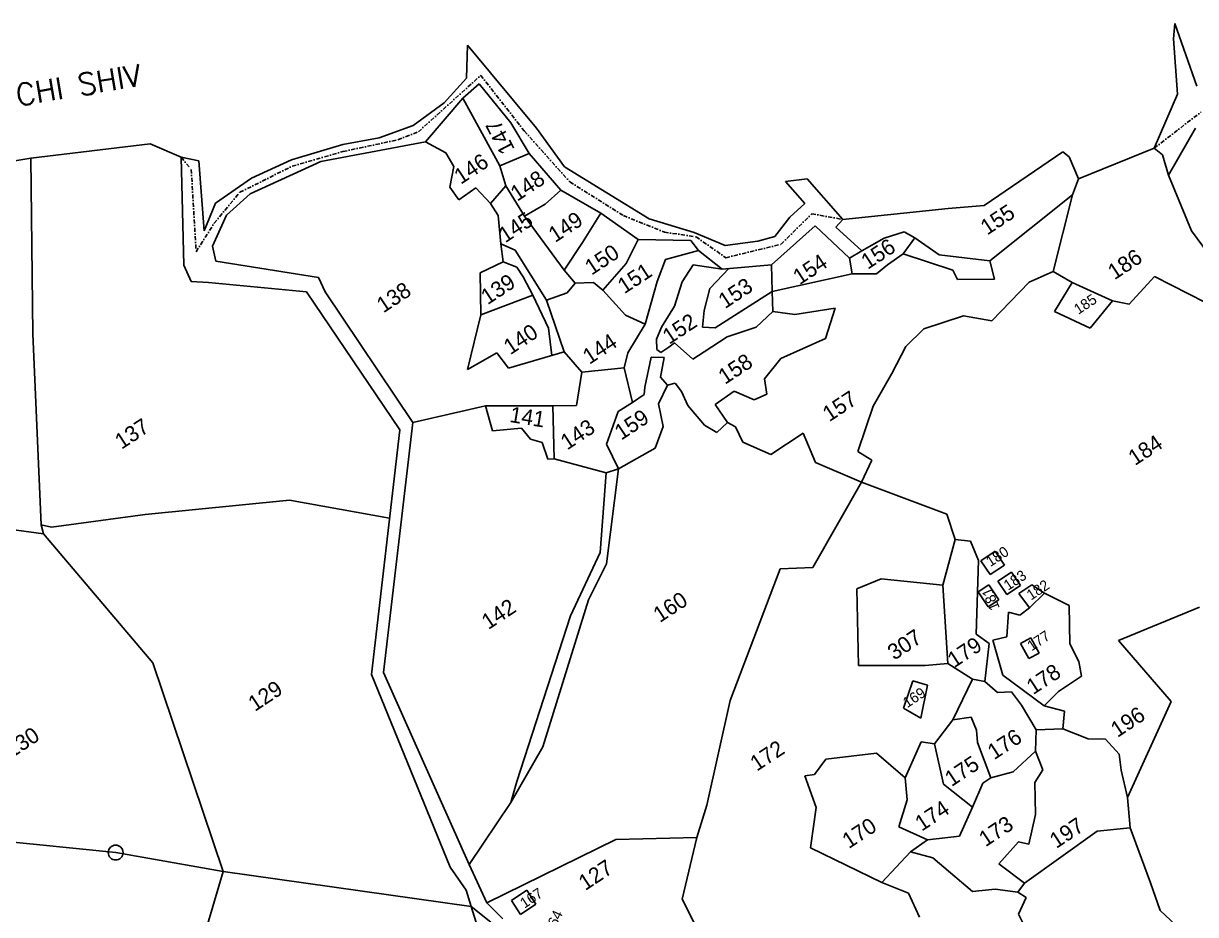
# Model space of a CAD drawing. Header units: metres. Extents: x 321058 to 325379, y 1822357 to 1826807.
# Drawn here: x 322385 to 323801, y 1825726 to 1826803 of the extents above; entities that cross this region are included whole.
import ezdxf
from ezdxf.enums import TextEntityAlignment as Align

# ---------------------------------------------------------------- set-up
doc = ezdxf.new("R2010")
doc.units = ezdxf.units.M
doc.linetypes.add('DASHDOT', pattern=[1, 0.5, -0.25, 0, -0.25])
for name, color, linetype in [('OFF', 1, 'Continuous'), ('OTHERS', 1, 'Continuous'), ('POLY_PARCEL', 6, 'Continuous'), ('POLY_WATER', 4, 'Continuous'), ('TEXT_MAPOUT', 7, 'Continuous'), ('TEXT_PARCEL', 7, 'Continuous'), ('V_BOUND_LINE', 7, 'Continuous'), ('V_BOUND_STREAM_LINE', 7, 'DASHDOT')]:
    doc.layers.add(name, color=color, linetype=linetype)
doc.styles.get("Standard").update_dxf_attribs({"font": 'simplex.shx'})
doc.styles.add('TEXT _PARCEL', font='', dxfattribs={"height": 0.25})
doc.styles.get('TEXT _PARCEL').set_extended_font_data('Kruti Dev 050')

msp = doc.modelspace()

# ---------------------------------------------------------------- linework, layer by layer
msp.add_circle((322496, 1825800.7), 8.99)
at = {"layer": 'OFF'}
for p, q in [((322920, 1826736.4), (322921.4, 1826776.4)), ((322575.3, 1826640.8), (322596.6, 1826636.7))]:
    msp.add_line(p, q, dxfattribs=at)
at = {"layer": 'OTHERS', "ltscale": 0.25}
for p, q in [((323103.5, 1826264.4), (323089.1, 1826149.6)), ((323089.1, 1826149.6), (323067.5, 1826106.2)), ((323067.5, 1826106.2), (323012.2, 1825928.6)), ((323012.2, 1825928.6), (322973.4, 1825861.3))]:
    msp.add_line(p, q, dxfattribs=at)
at = {"layer": 'POLY_PARCEL'}
for p, q in [((322915.7, 1826712.1), (322960.2, 1826630.4)), ((322895.1, 1826646.2), (322870.3, 1826659.4)), ((322904.8, 1826629.9), (322895.1, 1826646.2)), ((322960.2, 1826630.4), (322995.7, 1826645.6)), ((322393.3, 1826639.8), (322395.8, 1826427.4)), ((322899.7, 1826604.9), (322904.8, 1826629.9)), ((322960.2, 1826630.4), (322967.7, 1826606.5)), ((323652.2, 1826595.5), (323659.5, 1826614.9)), ((323796.1, 1826551.9), (323768.2, 1826619.2)), ((322910.8, 1826589.6), (322899.7, 1826604.9)), ((322931.2, 1826604.1), (322910.8, 1826589.6)), ((322948.9, 1826584.9), (322931.2, 1826604.1)), ((322948.9, 1826584.9), (322967.7, 1826606.5)), ((322967.7, 1826606.5), (322989.9, 1826569.7)), ((323015.2, 1826584.3), (323034.1, 1826601.2)), ((323652.2, 1826595.5), (323552.4, 1826515.8)), ((323628.9, 1826502.9), (323652.2, 1826595.5)), ((322958.4, 1826570.5), (322948.9, 1826584.9)), ((322989.9, 1826569.7), (323015.2, 1826584.3)), ((323060.3, 1826537.9), (323082.2, 1826573.4)), ((323082.2, 1826573.4), (323082.2, 1826573.4)), ((322961.3, 1826536.4), (322958.4, 1826570.5)), ((322989.9, 1826569.7), (323037.9, 1826504.6)), ((323424.9, 1826543), (323397.8, 1826527.7)), ((323448.8, 1826550.7), (323424.9, 1826543)), ((323447.8, 1826524.1), (323462, 1826543.4)), ((323462, 1826543.4), (323448.8, 1826550.7)), ((323462, 1826543.4), (323491.3, 1826522.8)), ((323816.6, 1826524.3), (323796.1, 1826551.9)), ((322978.9, 1826528.5), (322961.3, 1826536.4)), ((322961.3, 1826536.4), (322964.3, 1826514.5)), ((323037.9, 1826504.6), (323060.3, 1826537.9)), ((323113.1, 1826512.5), (323127.4, 1826541.4)), ((323016.7, 1826468), (322978.9, 1826528.5)), ((323150.6, 1826490.6), (323160.4, 1826517.4)), ((323160.4, 1826517.4), (323200.5, 1826528.1)), ((323385.9, 1826500), (323382.9, 1826519)), ((323428.7, 1826510.8), (323447.8, 1826524.1)), ((323507.8, 1826504.3), (323447.8, 1826524.1)), ((323491.3, 1826522.8), (323552.4, 1826515.8)), ((323552.4, 1826515.8), (323557.9, 1826493.5)), ((322964.3, 1826514.5), (322936.4, 1826501.1)), ((322936.4, 1826501.1), (322937.5, 1826450.5)), ((322981, 1826507.9), (322964.3, 1826514.5)), ((322988.6, 1826496.5), (322981, 1826507.9)), ((323037.9, 1826504.6), (323051.4, 1826488.8)), ((323084.8, 1826480.4), (323113.1, 1826512.5)), ((323194.1, 1826510.7), (323180.8, 1826490.3)), ((323229.1, 1826505.7), (323194.1, 1826510.7)), ((323214.1, 1826482.1), (323237.6, 1826506.7)), ((323289.4, 1826478.8), (323288.6, 1826511)), ((323415.6, 1826500.2), (323428.7, 1826510.8)), ((323513.3, 1826493), (323507.8, 1826504.3)), ((323628.9, 1826502.9), (323599.8, 1826490)), ((323652, 1826489.6), (323628.9, 1826502.9)), ((323000.1, 1826474.2), (322988.6, 1826496.5)), ((323051.4, 1826488.8), (323041.6, 1826477.2)), ((323051.4, 1826488.8), (323073.6, 1826489.6)), ((323073.6, 1826489.6), (323084.8, 1826480.4)), ((323135.8, 1826439), (323150.6, 1826490.6)), ((323180.8, 1826490.3), (323171.2, 1826460.8)), ((323289.4, 1826478.8), (323385.9, 1826500)), ((323385.9, 1826500), (323415.6, 1826500.2)), ((323557.9, 1826493.5), (323513.3, 1826493)), ((323599.8, 1826490), (323554.9, 1826443.3)), ((323652, 1826489.6), (323630.6, 1826454.6)), ((323700.8, 1826467.5), (323652, 1826489.6)), ((323751.6, 1826496.7), (323720.7, 1826463.5)), ((323842.1, 1826450.6), (323751.6, 1826496.7)), ((322937.5, 1826450.5), (323000.1, 1826474.2)), ((323000.1, 1826474.2), (323019.2, 1826434.3)), ((323041.6, 1826477.2), (323016.7, 1826468)), ((323084.8, 1826480.4), (323112, 1826450)), ((323207.2, 1826455.5), (323214.1, 1826482.1)), ((323289.4, 1826478.8), (323220.7, 1826434.6)), ((323290.2, 1826454.6), (323289.4, 1826478.8)), ((323038.1, 1826405.6), (323016.7, 1826468)), ((323016.7, 1826468), (323016.7, 1826468)), ((323171.2, 1826460.8), (323155.5, 1826435.4)), ((323365.5, 1826458.5), (323316.6, 1826450.9)), ((323353.7, 1826421.8), (323365.5, 1826458.5)), ((323365.5, 1826458.5), (323365.5, 1826458.5)), ((323673.9, 1826434.5), (323700.8, 1826467.5)), ((323720.7, 1826463.5), (323700.8, 1826467.5)), ((322937.5, 1826450.5), (322921.4, 1826384.3)), ((323112, 1826450), (323135.8, 1826439)), ((323205.2, 1826435.7), (323207.2, 1826455.5)), ((323270.2, 1826435.6), (323290.2, 1826454.6)), ((323316.6, 1826450.9), (323290.2, 1826454.6)), ((323520.8, 1826449.4), (323472.7, 1826433.4)), ((323554.9, 1826443.3), (323520.8, 1826449.4)), ((323630.6, 1826454.6), (323673.9, 1826434.5)), ((323019.2, 1826434.3), (323023.1, 1826401.3)), ((323135.8, 1826439), (323115.1, 1826404.7)), ((323155.5, 1826435.4), (323149.7, 1826421.2)), ((323220.7, 1826434.6), (323205.2, 1826435.7)), ((323235, 1826424), (323270.2, 1826435.6)), ((323472.7, 1826433.4), (323451.1, 1826412)), ((322395.8, 1826427.4), (322405.8, 1826196.7)), ((323149.7, 1826421.2), (323149.9, 1826408.5)), ((323164.5, 1826411.2), (323171.2, 1826416.8)), ((323171.2, 1826416.8), (323193.4, 1826397)), ((323207.4, 1826405.8), (323235, 1826424)), ((323299.8, 1826397.8), (323353.7, 1826421.8)), ((322933.3, 1826391.1), (322956.5, 1826404.4)), ((322956.5, 1826404.4), (322970.7, 1826385.9)), ((322970.7, 1826385.9), (323038.1, 1826405.6)), ((323038.1, 1826405.6), (323059.4, 1826381.2)), ((323115.1, 1826404.7), (323110.7, 1826386.4)), ((323149.9, 1826408.5), (323154.8, 1826404.8)), ((323154.8, 1826404.8), (323164.5, 1826411.2)), ((323193.4, 1826397), (323207.4, 1826405.8)), ((323451.1, 1826412), (323434, 1826379.4)), ((322921.4, 1826384.3), (322933.3, 1826391.1)), ((323143.2, 1826399.3), (323135.7, 1826363.1)), ((323158.7, 1826399), (323143.2, 1826399.3)), ((323154.4, 1826375.3), (323158.7, 1826399)), ((323280, 1826373.2), (323299.8, 1826397.8)), ((323052.9, 1826340.9), (323059.4, 1826381.2)), ((323059.4, 1826381.2), (323110.7, 1826386.4)), ((323110.7, 1826386.4), (323120.7, 1826344.6)), ((323163.1, 1826365.3), (323154.4, 1826375.3)), ((323283.1, 1826354.4), (323280, 1826373.2)), ((323434, 1826379.4), (323411.3, 1826340.1)), ((323135.7, 1826363.1), (323134.6, 1826354.2)), ((323163.1, 1826365.3), (323152.2, 1826343.1)), ((323172, 1826367.7), (323163.1, 1826365.3)), ((323179.7, 1826357.7), (323172, 1826367.7)), ((323134.6, 1826354.2), (323120.7, 1826344.6)), ((323187.4, 1826340.8), (323179.7, 1826357.7)), ((323220.4, 1826342.1), (323243.4, 1826358.3)), ((323243.4, 1826358.3), (323267.8, 1826347.7)), ((323267.8, 1826347.7), (323283.1, 1826354.4)), ((322943, 1826340.5), (322855.3, 1826320.4)), ((322943, 1826340.5), (323024.3, 1826340.6)), ((322951.6, 1826310.2), (322943, 1826340.5)), ((323024.3, 1826340.6), (323052.9, 1826340.9)), ((323024.3, 1826340.6), (323026, 1826276.5)), ((323103.2, 1826333.7), (323089.2, 1826294)), ((323120.7, 1826344.6), (323103.2, 1826333.7)), ((323152.2, 1826343.1), (323157.7, 1826315.4)), ((323207.7, 1826317), (323187.4, 1826340.8)), ((323235.4, 1826320.2), (323220.4, 1826342.1)), ((323411.3, 1826340.1), (323393.1, 1826285.3)), ((323222.7, 1826308.4), (323207.7, 1826317)), ((323235.4, 1826320.2), (323222.7, 1826308.4)), ((323245, 1826315), (323235.4, 1826320.2)), ((322986.5, 1826313.6), (322951.6, 1826310.2)), ((322997.3, 1826300.2), (322986.5, 1826313.6)), ((323157.7, 1826315.4), (323148.1, 1826289.4)), ((323253.8, 1826296.4), (323245, 1826315)), ((323326.7, 1826307.3), (323287.8, 1826281.7)), ((323341.8, 1826272), (323326.7, 1826307.3)), ((323011.4, 1826296.1), (322997.3, 1826300.2)), ((323018.4, 1826276), (323011.4, 1826296.1)), ((323089.2, 1826294), (323103.5, 1826264.4)), ((323148.1, 1826289.4), (323103.5, 1826264.4)), ((323148.1, 1826289.4), (323148.1, 1826289.4)), ((323287.8, 1826281.7), (323253.8, 1826296.4)), ((323026, 1826276.5), (323018.4, 1826276)), ((323088.9, 1826259.7), (323026, 1826276.5)), ((323026, 1826276.5), (323026, 1826276.5)), ((323393.1, 1826285.3), (323409.9, 1826274.9)), ((323409.9, 1826274.9), (323397.5, 1826248.2)), ((323103.5, 1826264.4), (323088.9, 1826259.7)), ((323397.5, 1826248.2), (323341.8, 1826272)), ((323338.4, 1826145.1), (323397.5, 1826248.2)), ((323397.5, 1826248.2), (323500.3, 1826209.6)), ((322531.6, 1826209.1), (322706, 1826226.5)), ((322706, 1826226.5), (322826.9, 1826204.8)), ((322418.5, 1826193.7), (322531.6, 1826209.1)), ((323500.3, 1826209.6), (323510.4, 1826179.1)), ((322408.8, 1826186), (322283.8, 1826202.1)), ((322405.8, 1826196.7), (322408.8, 1826186)), ((322405.8, 1826196.7), (322418.5, 1826193.7)), ((322541, 1826030), (322408.8, 1826186)), ((322408.8, 1826186), (322408.8, 1826186)), ((323495.5, 1826123.6), (323510.4, 1826179.1)), ((323510.4, 1826179.1), (323528.9, 1826177.1)), ((323528.9, 1826177.1), (323538.7, 1826153.5)), ((323541.5, 1826153.4), (323559, 1826164.9)), ((323559, 1826164.9), (323570.1, 1826148)), ((323538.7, 1826153.5), (323535.9, 1826064.5)), ((323552.7, 1826136.5), (323541.5, 1826153.4)), ((323570.1, 1826148), (323552.7, 1826136.5)), ((323238.8, 1825984.4), (323298.9, 1826143.4)), ((323298.9, 1826143.4), (323338.4, 1826145.1)), ((323562.2, 1826128.8), (323578.6, 1826139.6)), ((323578.6, 1826139.6), (323589.4, 1826123.2)), ((323421.1, 1826131.4), (323391.9, 1826119.3)), ((323391.9, 1826119.3), (323393.9, 1826026.8)), ((323495.5, 1826123.6), (323421.1, 1826131.4)), ((323501.9, 1826029.3), (323495.5, 1826123.6)), ((323538.2, 1826115.9), (323551.1, 1826124.4)), ((323551.1, 1826124.4), (323563.2, 1826105.9)), ((323573, 1826112.4), (323562.2, 1826128.8)), ((323589.4, 1826123.2), (323573, 1826112.4)), ((323587.4, 1826113.6), (323603.4, 1826124.1)), ((323603.4, 1826124.1), (323618.6, 1826114.1)), ((323550.4, 1826097.5), (323538.2, 1826115.9)), ((323563.2, 1826105.9), (323550.4, 1826097.5)), ((323600.2, 1826096.3), (323587.4, 1826113.6)), ((323600.2, 1826096.3), (323618.6, 1826114.1)), ((323618.6, 1826114.1), (323648.3, 1826099.4)), ((323573.2, 1826061.4), (323575.1, 1826091.2)), ((323575.1, 1826091.2), (323588.9, 1826087.5)), ((323588.9, 1826087.5), (323600.2, 1826096.3)), ((323648.3, 1826099.4), (323649, 1826052.8)), ((323805.9, 1826097.4), (323707.8, 1826057.1)), ((323535.9, 1826064.5), (323551.7, 1826053.5)), ((323556, 1826057.2), (323573.2, 1826061.4)), ((323551.7, 1826053.5), (323546.5, 1826007.2)), ((323568, 1826015.1), (323556, 1826057.2)), ((323589.7, 1826053.3), (323602.2, 1826060.1)), ((323599.7, 1826035), (323589.7, 1826053.3)), ((323602.2, 1826060.1), (323612.1, 1826041.7)), ((323649, 1826052.8), (323660.1, 1826031.5)), ((323707.8, 1826057.1), (323771.8, 1825983.1)), ((323612.1, 1826041.7), (323599.7, 1826035)), ((322625.8, 1825777.8), (322541, 1826030)), ((323393.9, 1826026.8), (323474.4, 1826026.6)), ((323474.4, 1826026.6), (323501.9, 1826029.3)), ((323531.6, 1826010.3), (323501.9, 1826029.3)), ((323660.1, 1826031.5), (323663.3, 1826013.7)), ((323448.3, 1825975.1), (323459.4, 1826008.1)), ((323459.4, 1826008.1), (323477.2, 1826002.8)), ((323507.8, 1825961.1), (323531.6, 1826010.3)), ((323546.5, 1826007.2), (323531.6, 1826010.3)), ((323546.5, 1826007.2), (323546.5, 1826007.2)), ((323561.9, 1825994), (323546.5, 1826007.2)), ((323618.1, 1825978.1), (323568, 1826015.1)), ((323663.3, 1826013.7), (323635.4, 1825995.3)), ((323477.2, 1826002.8), (323469.1, 1825963.1)), ((323578.5, 1825994.9), (323561.9, 1825994)), ((323590.6, 1825978.6), (323578.5, 1825994.9)), ((323635.4, 1825995.3), (323618.1, 1825978.1)), ((323210.6, 1825858), (323238.8, 1825984.4)), ((323608.6, 1825949.1), (323590.6, 1825978.6)), ((323642.5, 1825971.4), (323618.1, 1825978.1)), ((323771.8, 1825983.1), (323718.9, 1825867.3)), ((323469.1, 1825963.1), (323448.3, 1825975.1)), ((323507.8, 1825961.1), (323530, 1825964.3)), ((323530, 1825964.3), (323536.2, 1825948.4)), ((323640.8, 1825950.2), (323642.5, 1825971.4)), ((323485.7, 1825932), (323507.8, 1825961.1)), ((323536.2, 1825948.4), (323537.4, 1825933.5)), ((323607.7, 1825923.2), (323608.6, 1825949.1)), ((323608.6, 1825949.1), (323640.8, 1825950.2)), ((323640.8, 1825950.2), (323671.2, 1825938.2)), ((323450.3, 1825891.1), (323469.5, 1825934.5)), ((323469.5, 1825934.5), (323485.7, 1825932)), ((323671.2, 1825938.2), (323692.1, 1825937.8)), ((323692.1, 1825937.8), (323692.1, 1825937.8)), ((323692.1, 1825937.8), (323708.9, 1825919.6)), ((323354.4, 1825913.6), (323415.4, 1825920.9)), ((323415.4, 1825920.9), (323415.4, 1825920.9)), ((323415.4, 1825920.9), (323415.4, 1825920.9)), ((323415.4, 1825920.9), (323450.3, 1825891.1)), ((323485.7, 1825932), (323496.5, 1825883.4)), ((323537.4, 1825933.5), (323553.7, 1825891.1)), ((323580.6, 1825898.3), (323607.7, 1825923.2)), ((323607.7, 1825923.2), (323616.7, 1825900.6)), ((323340.7, 1825895.1), (323354.4, 1825913.6)), ((323708.9, 1825919.6), (323711.3, 1825900.2)), ((323329, 1825893.3), (323340.7, 1825895.1)), ((323342.4, 1825855.2), (323329, 1825893.3)), ((323553.7, 1825891.1), (323580.6, 1825898.3)), ((323616.7, 1825900.6), (323606.9, 1825885.2)), ((323711.3, 1825900.2), (323718.9, 1825867.3)), ((323450.3, 1825891.1), (323452.6, 1825864.4)), ((323496.5, 1825883.4), (323531.4, 1825855.4)), ((323531.4, 1825855.4), (323543.8, 1825884.7)), ((323543.8, 1825884.7), (323553.7, 1825891.1)), ((323606.9, 1825885.2), (323607.5, 1825846.8)), ((323452.6, 1825864.4), (323442.4, 1825831.9)), ((323718.9, 1825867.3), (323721.9, 1825830.6)), ((323198.2, 1825818.9), (323210.6, 1825858)), ((323335.9, 1825806.3), (323342.4, 1825855.2)), ((323515.7, 1825820.4), (323531.4, 1825855.4)), ((323607.5, 1825846.8), (323599.4, 1825811)), ((322276.1, 1825823.2), (322496, 1825800.7)), ((323442.4, 1825831.9), (323477.3, 1825816.2)), ((323682.2, 1825826.4), (323594.3, 1825763.8)), ((323721.9, 1825830.6), (323682.2, 1825826.4)), ((323721.9, 1825830.6), (323746.8, 1825764.2)), ((322944.6, 1825739.8), (323100.5, 1825816.3)), ((323100.5, 1825816.3), (323198.2, 1825818.9)), ((323198.2, 1825818.9), (323180.6, 1825744.3)), ((323477.3, 1825816.2), (323456.6, 1825801.4)), ((323477.3, 1825816.2), (323515.7, 1825820.4)), ((323587.2, 1825813.5), (323563.4, 1825787.2)), ((323599.4, 1825811), (323587.2, 1825813.5)), ((322496, 1825800.7), (322625.8, 1825777.8)), ((323422.1, 1825764.6), (323335.9, 1825806.3)), ((323456.6, 1825801.4), (323422.1, 1825764.6)), ((323483.5, 1825794.5), (323456.6, 1825801.4)), ((323531.7, 1825753.5), (323483.5, 1825794.5)), ((323563.4, 1825787.2), (323594.3, 1825763.8)), ((322512.9, 1825393.5), (322625.8, 1825777.8)), ((322625.8, 1825777.8), (322625.8, 1825777.8)), ((322625.8, 1825777.8), (322625.8, 1825777.8)), ((322625.8, 1825777.8), (322925.8, 1825735.7)), ((323422.1, 1825764.6), (323454.1, 1825751.7)), ((323746.8, 1825764.2), (323758.3, 1825730.7)), ((322974.2, 1825742.9), (322992.8, 1825755.2)), ((322992.8, 1825755.2), (323003.9, 1825738.3)), ((323454.1, 1825751.7), (323467.3, 1825722.8)), ((323559.1, 1825756.3), (323531.7, 1825753.5)), ((323586.3, 1825752.7), (323559.1, 1825756.3)), ((323594.3, 1825763.8), (323586.3, 1825752.7)), ((323586.3, 1825752.7), (323596.4, 1825746.4)), ((322925.8, 1825735.7), (322935.3, 1825704.3)), ((322985.3, 1825726), (322974.2, 1825742.9)), ((323003.9, 1825738.3), (322985.3, 1825726)), ((323180.6, 1825744.3), (323229.2, 1825648.5)), ((323596.4, 1825746.4), (323587.3, 1825726.3)), ((323587.3, 1825726.3), (323601.8, 1825697.1)), ((323758.3, 1825730.7), (323776.7, 1825713.5))]:
    msp.add_line(p, q, dxfattribs=at)
at = {"layer": 'POLY_PARCEL', "ltscale": 0.25}
for p, q in [((323081.6, 1826163.3), (323088.9, 1826259.7)), ((323045.8, 1826086.7), (323081.6, 1826163.3)), ((322980.9, 1825886.6), (323045.8, 1826086.7)), ((322973.4, 1825861.3), (322980.9, 1825886.6)), ((322923.2, 1825786.1), (322973.4, 1825861.3))]:
    msp.add_line(p, q, dxfattribs=at)
at = {"layer": 'POLY_WATER'}
for p, q in [((323774.5, 1826783.9), (323775.9, 1826802.6)), ((323775.9, 1826802.6), (323802.5, 1826726.8)), ((323779.1, 1826717), (323774.5, 1826783.9)), ((322921.4, 1826776.4), (323004.5, 1826676)), ((322893, 1826706.5), (322920, 1826736.4)), ((322915.7, 1826712.1), (322935.1, 1826729.5)), ((322935.1, 1826729.5), (322973.6, 1826682.6)), ((323751.1, 1826651.9), (323779.1, 1826717)), ((322855.4, 1826679.3), (322893, 1826706.5)), ((322870.3, 1826659.4), (322915.7, 1826712.1)), ((322814.5, 1826664.4), (322855.4, 1826679.3)), ((322973.6, 1826682.6), (322995.7, 1826645.6)), ((323004.5, 1826676), (323038.6, 1826629.2)), ((323768.2, 1826619.2), (323801.2, 1826676.1)), ((322708.4, 1826637.8), (322770.6, 1826656.4)), ((322743.9, 1826635.6), (322870.3, 1826659.4)), ((322770.6, 1826656.4), (322814.5, 1826664.4)), ((322995.7, 1826645.6), (323034.1, 1826601.2)), ((323761.3, 1826644), (323751.1, 1826651.9)), ((323768.2, 1826619.2), (323761.3, 1826644)), ((322575.3, 1826640.8), (322578.2, 1826510.4)), ((322596.6, 1826636.7), (322603.1, 1826551.9)), ((322603.1, 1826551.9), (322596.6, 1826636.7)), ((322596.6, 1826636.7), (322603.1, 1826551.9)), ((322658.6, 1826596.5), (322743.9, 1826635.6)), ((322660, 1826615.5), (322708.4, 1826637.8)), ((323038.6, 1826629.2), (323140.6, 1826566.4)), ((322616.6, 1826585.5), (322660, 1826615.5)), ((323305.7, 1826611.6), (323331.7, 1826615)), ((323331.7, 1826615), (323374.8, 1826565.7)), ((323034.1, 1826601.2), (323082.2, 1826573.4)), ((323328.9, 1826585), (323305.7, 1826611.6)), ((322603.1, 1826551.9), (322616.6, 1826585.5)), ((322629.8, 1826570.7), (322658.6, 1826596.5)), ((323082.2, 1826573.4), (323127.4, 1826541.4)), ((323310.9, 1826568.3), (323328.9, 1826585)), ((322613.1, 1826533.4), (322629.8, 1826570.7)), ((323140.6, 1826566.4), (323195, 1826549.9)), ((323288.6, 1826511), (323341.3, 1826557.9)), ((323292.5, 1826545), (323310.9, 1826568.3)), ((323341.3, 1826557.9), (323382.9, 1826519)), ((323366.5, 1826556.2), (323374.8, 1826565.7)), ((323374.8, 1826565.7), (323374.8, 1826565.7)), ((323195, 1826549.9), (323232.6, 1826534.4)), ((323271.9, 1826539.5), (323292.5, 1826545)), ((323397.8, 1826527.7), (323366.5, 1826556.2)), ((322617, 1826515.3), (322613.1, 1826533.4)), ((323127.4, 1826541.4), (323191.3, 1826540.4)), ((323191.3, 1826540.4), (323200.5, 1826528.1)), ((323232.6, 1826534.4), (323271.9, 1826539.5)), ((322741.2, 1826495.4), (322617, 1826515.3)), ((323200.5, 1826528.1), (323229.1, 1826505.7)), ((323382.9, 1826519), (323397.8, 1826527.7)), ((322578.2, 1826510.4), (322587.1, 1826490.6)), ((323229.1, 1826505.7), (323288.6, 1826511)), ((322587.1, 1826490.6), (322608.2, 1826489.5)), ((322608.2, 1826489.5), (322726.7, 1826478.3)), ((322749.1, 1826478.1), (322741.2, 1826495.4)), ((322726.7, 1826478.3), (322839.4, 1826311.7)), ((322855.3, 1826320.4), (322749.1, 1826478.1)), ((322819.6, 1826018.1), (322855.3, 1826320.4)), ((322839.4, 1826311.7), (322805.3, 1826015.7)), ((322805.3, 1826015.7), (322900.1, 1825783.1)), ((322923.2, 1825786.1), (322819.6, 1826018.1)), ((322900.1, 1825783.1), (322919.7, 1825755.4)), ((322944.6, 1825739.8), (322923.2, 1825786.1)), ((322919.7, 1825755.4), (322925.8, 1825735.7)), ((322925.8, 1825735.7), (322949.3, 1825716.7)), ((322964.1, 1825720.6), (322944.6, 1825739.8))]:
    msp.add_line(p, q, dxfattribs=at)
at = {"layer": 'V_BOUND_LINE'}
for p, q in [((322393.3, 1826639.8), (322537.5, 1826656.9)), ((322537.5, 1826656.9), (322575.3, 1826640.8)), ((323545.7, 1826582.6), (323640.5, 1826647.4)), ((323640.5, 1826647.4), (323648.5, 1826641.4)), ((323659.5, 1826614.9), (323751.1, 1826651.9)), ((322072.3, 1826585.2), (322393.3, 1826639.8)), ((323648.5, 1826641.4), (323659.5, 1826614.9)), ((323374.8, 1826565.7), (323502.2, 1826578.9)), ((323502.2, 1826578.9), (323545.7, 1826582.6))]:
    msp.add_line(p, q, dxfattribs=at)
at = {"layer": 'V_BOUND_STREAM_LINE', "ltscale": 10}
for p, q in [((322861.8, 1826671.6), (322937.2, 1826739.8)), ((322937.2, 1826739.8), (322989.8, 1826672.7)), ((323751.1, 1826651.9), (323807.9, 1826695.6)), ((322837, 1826662), (322861.8, 1826671.6)), ((322989.8, 1826672.7), (323044.9, 1826611)), ((322770.7, 1826647.7), (322837, 1826662)), ((322709.4, 1826630.1), (322770.7, 1826647.7)), ((322575.3, 1826640.8), (322587.4, 1826626.2)), ((322646.1, 1826598.5), (322709.4, 1826630.1)), ((322587.4, 1826626.2), (322593.2, 1826526.7)), ((323044.9, 1826611), (323109.6, 1826570.4)), ((322615.1, 1826561.2), (322646.1, 1826598.5)), ((323300.1, 1826535.7), (323337.2, 1826572.5)), ((323337.2, 1826572.5), (323374.8, 1826565.7)), ((322593.2, 1826526.7), (322615.1, 1826561.2)), ((323109.6, 1826570.4), (323159.1, 1826550.4)), ((323159.1, 1826550.4), (323197.5, 1826544.6)), ((323197.5, 1826544.6), (323233.4, 1826519.5)), ((323233.4, 1826519.5), (323300.1, 1826535.7))]:
    msp.add_line(p, q, dxfattribs=at)

# ---------------------------------------------------------------- texts
at = {"layer": 'TEXT_MAPOUT'}
msp.add_text('RAMESHWAR CHI SHIV', height=26.408, rotation=9.4456, dxfattribs=at).set_placement((322151.1, 1826664.8))
at = {"layer": 'TEXT_PARCEL', "style": 'TEXT _PARCEL'}
for s, height, rotation, p in [('147', 19.01, 117.6666, (322978.8, 1826650.8)), ('146', 19.01, 33.3834, (322913.1, 1826607.5)), ('148', 19.01, 33.3834, (322981.2, 1826587)), ('145', 19.01, 33.3834, (322966.8, 1826536.8)), ('149', 19.01, 33.3834, (323027.1, 1826537.2)), ('155', 19.01, 33.3834, (323549.2, 1826546.1)), ('150', 19.01, 33.3834, (323071.1, 1826497.7)), ('156', 19.01, 33.3834, (323404.9, 1826504.7)), ('186', 19.01, 33.3834, (323703.1, 1826492.1)), ('154', 19.01, 33.3834, (323322.6, 1826486.1)), ('151', 19.01, 33.3834, (323110.7, 1826475.2)), ('138', 19.01, 33.3834, (322819.5, 1826452.1)), ('139', 19.01, 33.3834, (322945.5, 1826462)), ('153', 19.01, 33.3834, (323232.4, 1826457.2)), ('185', 12.68, 33.3834, (323659.4, 1826450.4)), ('152', 19.01, 33.3834, (323165, 1826414.2)), ('140', 19.01, 33.3834, (322972.9, 1826401.5)), ('144', 19.01, 33.3834, (323068.5, 1826389.9)), ('158', 19.01, 33.3834, (323232.3, 1826365.7)), ('157', 19.01, 33.3834, (323358.4, 1826320.6)), ('141', 19.01, 350.7088, (322971.3, 1826321.1)), ('159', 19.01, 33.3834, (323107, 1826298.4)), ('137', 19.01, 33.3834, (322503.1, 1826287.3)), ('143', 19.01, 33.3834, (323041.7, 1826286.5)), ('184', 19.01, 33.3834, (323727.8, 1826267.6)), ('180', 12.68, 33.3834, (323553.1, 1826145.5)), ('183', 12.68, 33.3834, (323574.5, 1826116.9)), ('182', 12.68, 33.3834, (323602.2, 1826105.1)), ('142', 19.01, 33.3834, (322946.3, 1826069.4)), ('160', 19.01, 33.3834, (323153.7, 1826077.9)), ('307', 19.01, 33.3834, (323436.9, 1826032.5)), ('177', 12.68, 33.3834, (323603, 1826043.7)), ('179', 19.01, 33.3834, (323509.4, 1826023.3)), ('178', 19.01, 33.3834, (323604.8, 1825990.8)), ('129', 19.01, 33.3834, (322664.2, 1825970.5)), ('169', 12.68, 33.3834, (323452.6, 1825975)), ('196', 19.01, 33.3834, (323706.6, 1825939.1)), ('130', 19.01, 33.3834, (322370.4, 1825914.4)), ('176', 19.01, 33.3834, (323557.7, 1825912.2)), ('172', 19.01, 33.3834, (323270.8, 1825898.3)), ('175', 19.01, 33.3834, (323506.1, 1825879.7)), ('174', 19.01, 33.3834, (323470.1, 1825825.8)), ('170', 19.01, 33.3834, (323382.1, 1825804.8)), ('173', 19.01, 33.3834, (323547.3, 1825807)), ('197', 19.01, 33.3834, (323632.8, 1825805)), ('127', 19.01, 33.3834, (323063.5, 1825754.1)), ('167', 12.68, 33.3834, (322990, 1825732.7)), ('   164', 12.68, 65.1952, (323019.1, 1825688.6))]:
    msp.add_text(s, height=height, rotation=rotation, dxfattribs=at).set_placement(p)
msp.add_text('181', height=12.68, rotation=112.8938, dxfattribs=at).set_placement((323553.4, 1826106.9), align=Align.MIDDLE)

doc.saveas('drawing.dxf')
